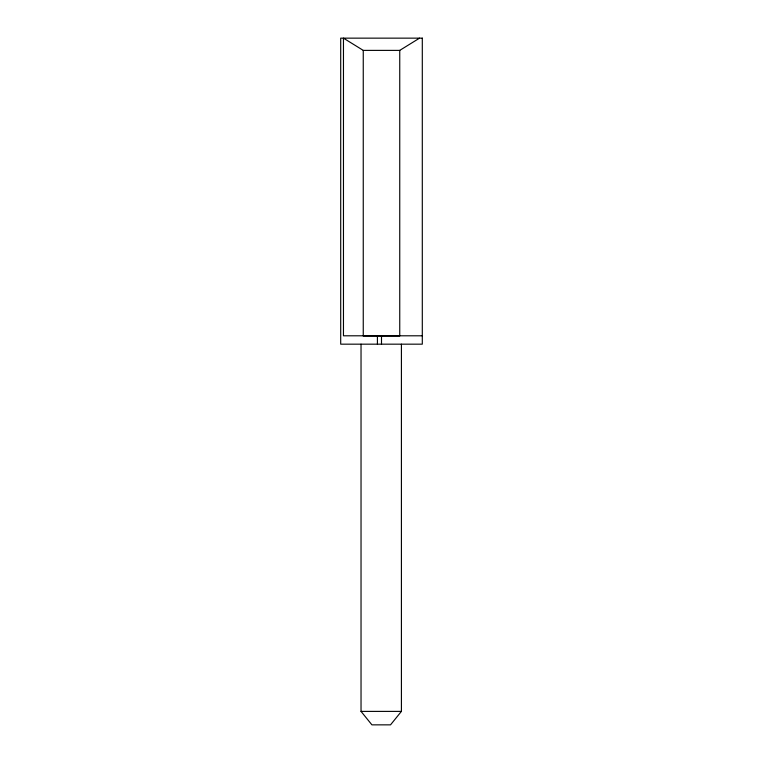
<?xml version="1.0" encoding="UTF-8"?>
<svg xmlns="http://www.w3.org/2000/svg" width="763" height="763" viewBox="0 0 763 763"><rect width="100%" height="100%" fill="white"/><g stroke="black" fill="none" stroke-linecap="round" stroke-linejoin="round"><path stroke-width="1.14" d="M401.414 344.17L401.414 711.393L390.522 724.85L371.924 724.85L361.033 711.393L361.033 344.17M422.301 335.796L343.464 335.796L343.464 38.15L363.255 50.387L399.745 50.387L419.536 38.15M361.033 711.393L401.414 711.393M399.745 50.387L399.745 336.006L363.255 336.006L363.255 50.387M381.5 335.796L381.5 344.17M377.418 335.796L377.418 344.17M422.301 38.15L340.699 38.15L340.699 344.17L422.301 344.17L422.301 38.15"/></g></svg>
